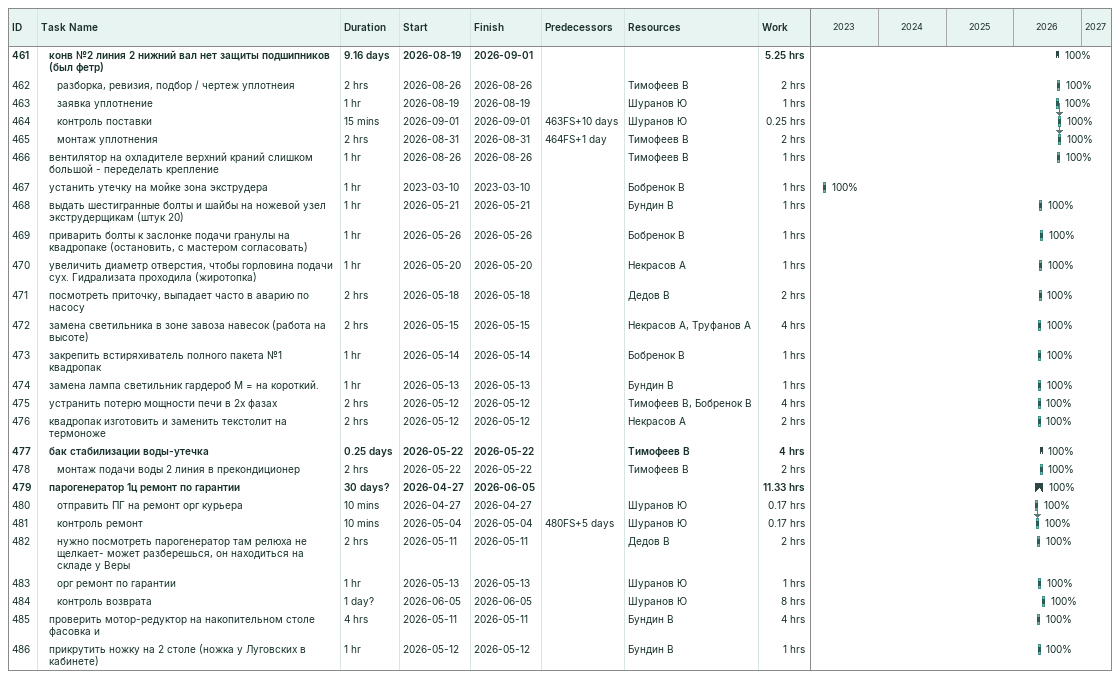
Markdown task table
| ID | Level | Task | Duration | Start | Finish | Predecessors | Resources | % complete | Work (h) |
|---|---|---|---|---|---|---|---|---|---|
| 461 | 2 | **конв №2 линия 2 нижний вал нет защиты подшипников (был фетр)** | 9.16d | 2026-08-19 | 2026-09-01 |  |  | 100 | 5.25 |
| 462 | 3 | разборка, ревизия, подбор / чертеж уплотнеия | 2h | 2026-08-26 | 2026-08-26 |  | Тимофеев В | 100 | 2 |
| 463 | 3 | заявка уплотнение | 1h | 2026-08-19 | 2026-08-19 |  | Шуранов Ю | 100 | 1 |
| 464 | 3 | контроль поставки | 15min | 2026-09-01 | 2026-09-01 | 463FS+10d | Шуранов Ю | 100 | 0.25 |
| 465 | 3 | монтаж уплотнения | 2h | 2026-08-31 | 2026-08-31 | 464FS+1d | Тимофеев В | 100 | 2 |
| 466 | 2 | вентилятор на охладителе верхний краний слишком большой - переделать крепление | 1h | 2026-08-26 | 2026-08-26 |  | Тимофеев В | 100 | 1 |
| 467 | 2 | устанить утечку на мойке зона экструдера | 1h | 2023-03-10 | 2023-03-10 |  | Бобренок В | 100 | 1 |
| 468 | 2 | выдать шестигранные болты и шайбы на ножевой узел экструдерщикам (штук 20) | 1h | 2026-05-21 | 2026-05-21 |  | Бундин В | 100 | 1 |
| 469 | 2 | приварить болты к заслонке подачи гранулы на квадропаке (остановить, с мастером согласовать) | 1h | 2026-05-26 | 2026-05-26 |  | Бобренок В | 100 | 1 |
| 470 | 2 | увеличить диаметр отверстия, чтобы горловина подачи сух. Гидрализата проходила (жиротопка) | 1h | 2026-05-20 | 2026-05-20 |  | Некрасов А | 100 | 1 |
| 471 | 2 | посмотреть приточку, выпадает часто в аварию по насосу | 2h | 2026-05-18 | 2026-05-18 |  | Дедов В | 100 | 2 |
| 472 | 2 | замена светильника в зоне завоза навесок (работа на высоте) | 2h | 2026-05-15 | 2026-05-15 |  | Некрасов А, Труфанов А | 100 | 4 |
| 473 | 2 | закрепить встиряхиватель полного пакета №1 квадропак | 1h | 2026-05-14 | 2026-05-14 |  | Бобренок В | 100 | 1 |
| 474 | 2 | замена лампа светильник гардероб М = на короткий. | 1h | 2026-05-13 | 2026-05-13 |  | Бундин В | 100 | 1 |
| 475 | 2 | устранить потерю мощности печи в 2х фазах | 2h | 2026-05-12 | 2026-05-12 |  | Тимофеев В, Бобренок В | 100 | 4 |
| 476 | 2 | квадропак изготовить и заменить текстолит на термоноже | 2h | 2026-05-12 | 2026-05-12 |  | Некрасов А | 100 | 2 |
| 477 | 2 | **бак стабилизации воды-утечка** | 0.25d | 2026-05-22 | 2026-05-22 |  | Тимофеев В | 100 | 4 |
| 478 | 3 | монтаж подачи воды 2 линия в прекондиционер | 2h | 2026-05-22 | 2026-05-22 |  | Тимофеев В | 100 | 2 |
| 479 | 2 | **парогенератор 1ц ремонт по гарантии** | 30d? | 2026-04-27 | 2026-06-05 |  |  | 100 | 11.33 |
| 480 | 3 | отправить ПГ на ремонт орг курьера | 10min | 2026-04-27 | 2026-04-27 |  | Шуранов Ю | 100 | 0.17 |
| 481 | 3 | контроль ремонт | 10min | 2026-05-04 | 2026-05-04 | 480FS+5d | Шуранов Ю | 100 | 0.17 |
| 482 | 3 | нужно посмотреть парогенератор там релюха не щелкает- может разберешься, он находиться на складе у Веры | 2h | 2026-05-11 | 2026-05-11 |  | Дедов В | 100 | 2 |
| 483 | 3 | орг ремонт по гарантии | 1h | 2026-05-13 | 2026-05-13 |  | Шуранов Ю | 100 | 1 |
| 484 | 3 | контроль возврата | 1d? | 2026-06-05 | 2026-06-05 |  | Шуранов Ю | 100 | 8 |
| 485 | 2 | проверить мотор-редуктор на накопительном столе фасовка и | 4h | 2026-05-11 | 2026-05-11 |  | Бундин В | 100 | 4 |
| 486 | 2 | прикрутить ножку на 2 столе (ножка у Луговских в кабинете) | 1h | 2026-05-12 | 2026-05-12 |  | Бундин В | 100 | 1 |
